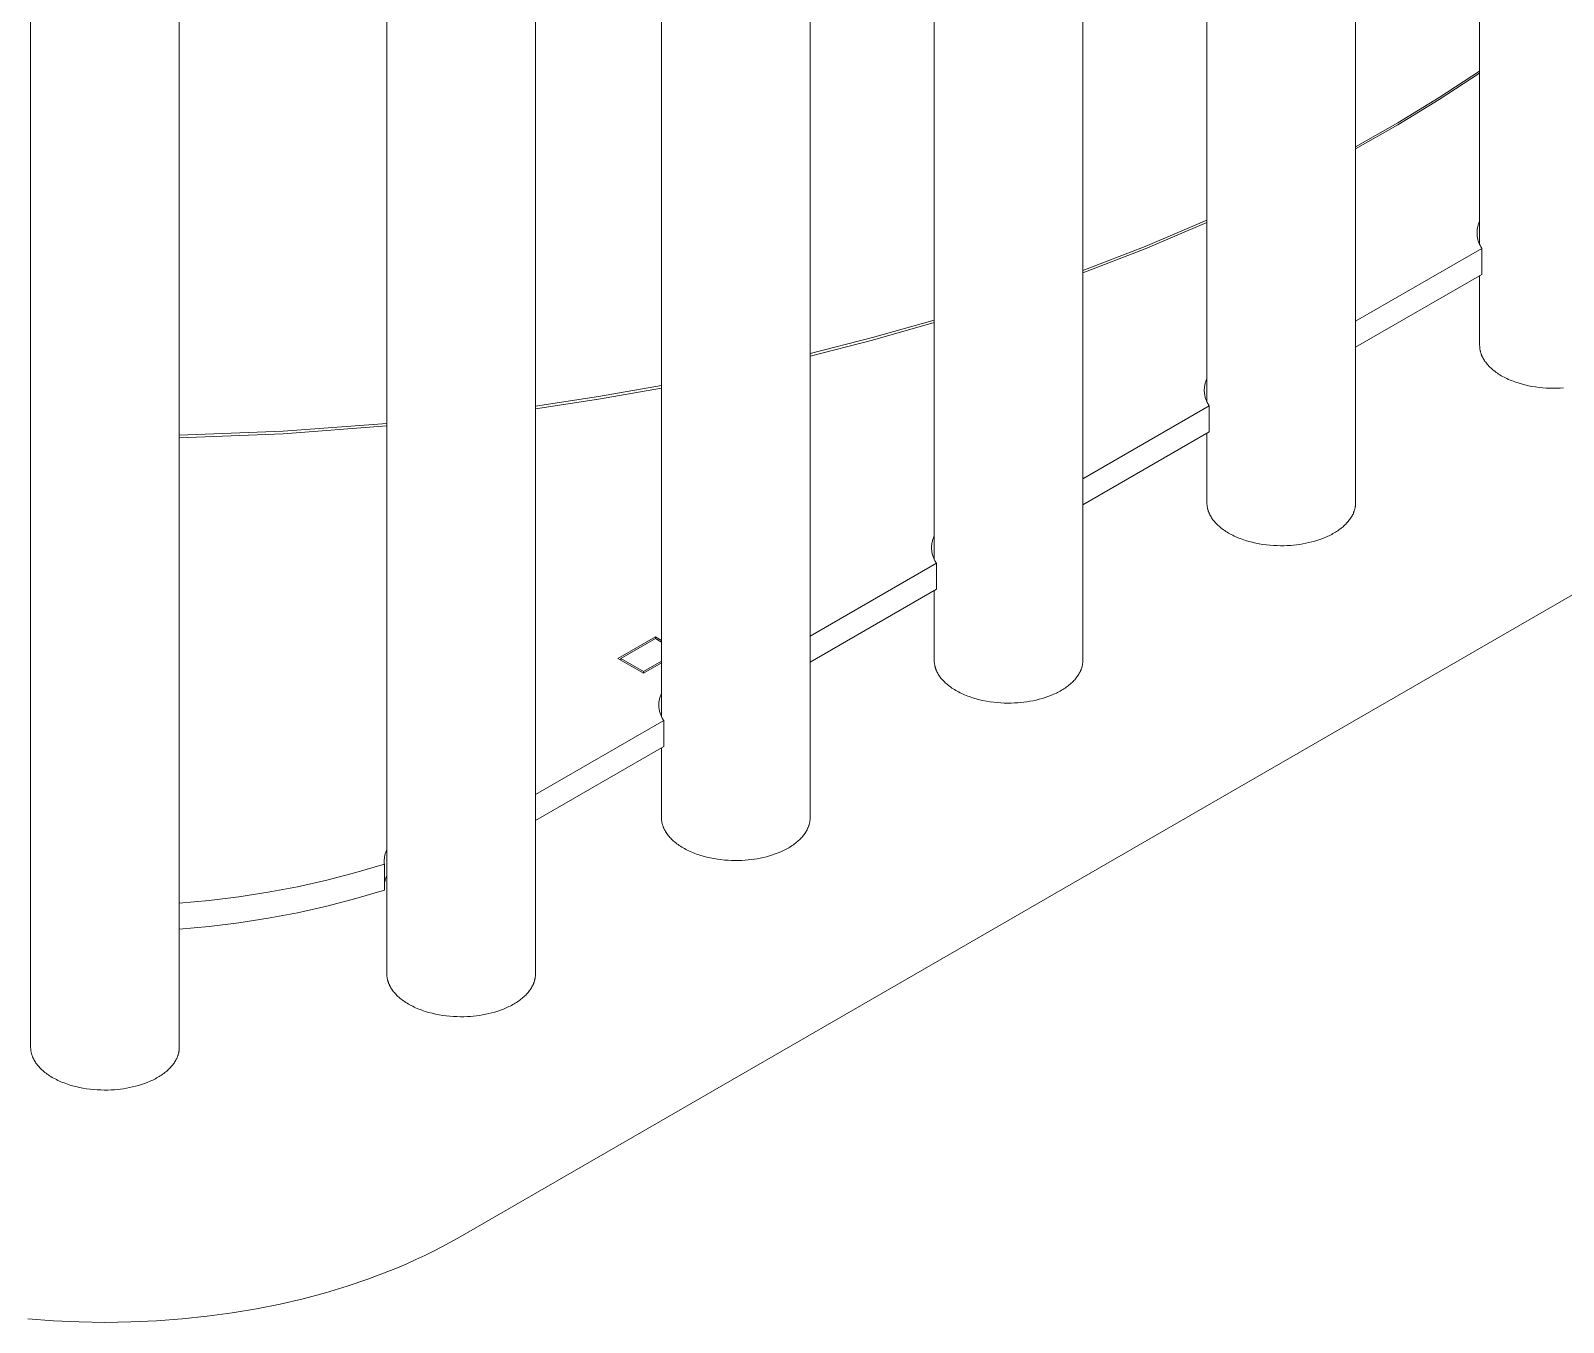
# Model space of a CAD drawing. Header units: inches. Extents: x -6.5 to 91.7, y -2.1 to 67.1.
# Drawn here: x 81.562 to 86.389, y 25.398 to 29.468 of the extents above; entities that cross this region are included whole.
import ezdxf

# ---------------------------------------------------------------- set-up
doc = ezdxf.new("R2010")
doc.units = ezdxf.units.IN
doc.layers.add('ZANO_R', color=7, linetype='Continuous', lineweight=0)

msp = doc.modelspace()

# ---------------------------------------------------------------- linework, layer by layer
at = {"layer": 'ZANO_R'}
for p, q in [((86.12588, 28.79456), (86.12588, 46.00633)), ((85.7351, 45.78072), (85.7351, 27.98015)), ((85.26695, 28.29866), (85.26695, 45.51043)), ((84.87617, 45.28482), (84.87617, 27.48425)), ((84.40801, 27.80276), (84.40801, 45.01452)), ((84.01724, 44.78891), (84.01724, 26.98834)), ((83.54908, 27.30685), (83.54908, 44.51862)), ((83.15226, 44.2959), (83.15226, 26.49618)), ((82.6841, 26.49618), (82.6841, 44.12376)), ((81.56228, 26.2651), (81.56228, 44.01803)), ((82.03044, 44.01803), (82.03044, 26.2651)), ((82.9077, 25.66379), (89.3393, 29.37708)), ((85.99799, 29.25711), (86.12588, 29.34034)), ((86.12588, 29.33403), (85.998, 29.25062)), ((85.86769, 29.17769), (85.99799, 29.25711)), ((85.998, 29.25062), (85.8677, 29.17103)), ((85.7351, 29.10217), (85.86769, 29.17769)), ((85.8677, 29.17103), (85.7351, 29.09535)), ((85.07279, 28.78823), (85.26695, 28.87053)), ((86.12588, 28.86744), (86.12467, 28.8648)), ((85.26695, 28.86326), (85.07279, 28.7808)), ((86.11762, 28.83385), (86.11756, 28.83094)), ((86.11756, 28.83094), (86.1176, 28.82804)), ((86.1176, 28.82804), (86.11774, 28.82514)), ((86.11777, 28.83675), (86.11762, 28.83385)), ((86.11774, 28.82514), (86.11798, 28.82225)), ((86.11803, 28.83964), (86.11777, 28.83675)), ((86.11798, 28.82225), (86.11832, 28.81936)), ((86.11838, 28.84252), (86.11803, 28.83964)), ((86.11832, 28.81936), (86.11876, 28.81649)), ((86.11883, 28.84539), (86.11838, 28.84252)), ((86.11938, 28.84824), (86.11883, 28.84539)), ((86.12003, 28.85107), (86.11938, 28.84824)), ((86.12077, 28.85388), (86.12003, 28.85107)), ((86.1216, 28.85666), (86.12077, 28.85388)), ((86.12253, 28.85941), (86.1216, 28.85666)), ((86.12356, 28.86212), (86.12253, 28.85941)), ((86.12467, 28.8648), (86.12356, 28.86212)), ((84.87617, 28.71199), (85.07279, 28.78823)), ((85.07279, 28.7808), (84.87617, 28.70442)), ((86.13295, 28.78186), (85.7351, 28.55216)), ((86.11876, 28.81649), (86.11929, 28.81364)), ((86.11929, 28.81364), (86.11992, 28.81081)), ((86.11992, 28.81081), (86.12064, 28.808)), ((86.12064, 28.808), (86.12147, 28.80521)), ((86.12147, 28.80521), (86.12238, 28.80246)), ((86.12238, 28.80246), (86.12339, 28.79973)), ((86.12339, 28.79973), (86.12449, 28.79705)), ((86.12449, 28.79705), (86.12568, 28.7944)), ((86.12568, 28.7944), (86.12697, 28.79179)), ((86.12697, 28.79179), (86.12834, 28.78923)), ((86.12834, 28.78923), (86.12979, 28.78672)), ((86.12979, 28.78672), (86.13133, 28.78426)), ((86.13133, 28.78426), (86.13295, 28.78186)), ((86.13295, 28.78186), (86.13295, 28.69994)), ((86.13295, 28.69994), (85.7351, 28.47025)), ((86.12588, 28.47606), (86.12588, 28.69586)), ((84.21328, 28.50082), (84.40801, 28.55607)), ((84.40801, 28.54823), (84.21329, 28.49288)), ((84.01724, 28.45041), (84.21328, 28.50082)), ((84.21329, 28.49288), (84.01724, 28.44239)), ((86.12588, 28.47606), (86.12591, 28.47392)), ((86.12591, 28.47392), (86.126, 28.47177)), ((86.126, 28.47177), (86.12614, 28.46963)), ((86.12614, 28.46963), (86.12635, 28.4675)), ((86.12635, 28.4675), (86.12661, 28.46536)), ((86.12661, 28.46536), (86.12693, 28.46324)), ((86.12693, 28.46324), (86.12731, 28.46113)), ((86.12731, 28.46113), (86.12774, 28.45903)), ((86.12774, 28.45903), (86.12808, 28.45755)), ((86.12808, 28.45755), (86.12845, 28.45606)), ((86.12845, 28.45606), (86.12885, 28.45457)), ((86.12885, 28.45457), (86.12929, 28.45307)), ((86.12929, 28.45307), (86.12975, 28.45157)), ((86.12975, 28.45157), (86.13025, 28.45007)), ((86.13025, 28.45007), (86.13077, 28.44857)), ((86.13077, 28.44857), (86.13133, 28.44706)), ((86.13133, 28.44706), (86.13192, 28.44555)), ((86.13192, 28.44555), (86.13254, 28.44403)), ((86.13254, 28.44403), (86.1332, 28.44252)), ((86.1332, 28.44252), (86.13389, 28.441)), ((86.13389, 28.441), (86.13461, 28.43948)), ((86.13461, 28.43948), (86.13537, 28.43796)), ((86.13537, 28.43796), (86.13698, 28.43492)), ((86.13698, 28.43492), (86.13873, 28.43188)), ((86.13873, 28.43188), (86.14062, 28.42885)), ((86.14062, 28.42885), (86.14265, 28.42582)), ((86.14265, 28.42582), (86.14482, 28.4228)), ((86.14482, 28.4228), (86.14713, 28.41979)), ((86.14713, 28.41979), (86.14958, 28.4168)), ((86.14958, 28.4168), (86.15217, 28.41383)), ((86.15217, 28.41383), (86.1549, 28.41088)), ((86.1549, 28.41088), (86.15777, 28.40795)), ((86.15777, 28.40795), (86.16078, 28.40506)), ((86.16078, 28.40506), (86.16394, 28.40219)), ((86.16394, 28.40219), (86.16723, 28.39936)), ((86.16723, 28.39936), (86.17065, 28.39657)), ((86.17065, 28.39657), (86.17421, 28.39381)), ((86.17421, 28.39381), (86.17791, 28.39111)), ((86.17791, 28.39111), (86.18173, 28.38845)), ((86.18173, 28.38845), (86.18568, 28.38584)), ((86.18568, 28.38584), (86.18975, 28.38328)), ((83.35103, 28.31515), (83.54908, 28.34982)), ((83.54908, 28.34164), (83.35103, 28.30692)), ((85.25869, 28.33794), (85.25863, 28.33504)), ((85.25884, 28.34084), (85.25869, 28.33794)), ((85.2591, 28.34373), (85.25884, 28.34084)), ((85.25945, 28.34661), (85.2591, 28.34373)), ((85.2599, 28.34948), (85.25945, 28.34661)), ((85.26045, 28.35233), (85.2599, 28.34948)), ((85.26109, 28.35516), (85.26045, 28.35233)), ((85.26183, 28.35797), (85.26109, 28.35516)), ((85.26267, 28.36075), (85.26183, 28.35797)), ((85.2636, 28.3635), (85.26267, 28.36075)), ((85.26462, 28.36622), (85.2636, 28.3635)), ((85.26574, 28.3689), (85.26462, 28.36622)), ((85.26695, 28.37154), (85.26574, 28.3689)), ((86.18975, 28.38328), (86.19395, 28.38078)), ((86.19395, 28.38078), (86.19826, 28.37834)), ((86.19826, 28.37834), (86.20269, 28.37596)), ((86.20269, 28.37596), (86.20722, 28.37364)), ((86.20722, 28.37364), (86.21186, 28.3714)), ((86.21186, 28.3714), (86.2166, 28.36922)), ((86.2166, 28.36922), (86.22144, 28.36711)), ((86.22144, 28.36711), (86.22637, 28.36508)), ((86.22637, 28.36508), (86.23139, 28.36312)), ((86.23139, 28.36312), (86.23648, 28.36124)), ((86.23648, 28.36124), (86.24165, 28.35944)), ((86.24165, 28.35944), (86.2469, 28.35772)), ((86.2469, 28.35772), (86.25757, 28.35453)), ((86.25757, 28.35453), (86.26845, 28.35167)), ((86.26845, 28.35167), (86.27949, 28.34915)), ((86.27949, 28.34915), (86.29066, 28.34697)), ((86.29066, 28.34697), (86.30189, 28.34514)), ((86.30189, 28.34514), (86.31316, 28.34364)), ((86.31316, 28.34364), (86.32441, 28.34248)), ((86.32441, 28.34248), (86.3356, 28.34165)), ((86.3356, 28.34165), (86.34669, 28.34113)), ((86.34669, 28.34113), (86.35766, 28.34092)), ((86.35766, 28.34092), (86.36846, 28.341)), ((86.36846, 28.341), (86.37906, 28.34136)), ((86.37906, 28.34136), (86.38944, 28.34199)), ((83.15226, 28.28485), (83.35103, 28.31515)), ((83.35103, 28.30692), (83.15226, 28.27657)), ((85.25863, 28.33504), (85.25867, 28.33214)), ((85.25867, 28.33214), (85.25881, 28.32924)), ((85.25881, 28.32924), (85.25905, 28.32634)), ((85.25905, 28.32634), (85.25939, 28.32346)), ((85.25939, 28.32346), (85.25982, 28.32059)), ((85.25982, 28.32059), (85.26036, 28.31774)), ((85.26036, 28.31774), (85.26099, 28.3149)), ((85.26099, 28.3149), (85.26171, 28.31209)), ((85.26171, 28.31209), (85.26253, 28.30931)), ((85.26253, 28.30931), (85.26345, 28.30655)), ((85.26345, 28.30655), (85.26446, 28.30383)), ((85.26446, 28.30383), (85.26556, 28.30114)), ((85.26556, 28.30114), (85.26675, 28.2985)), ((85.26675, 28.2985), (85.26803, 28.29589)), ((85.26803, 28.29589), (85.2694, 28.29333)), ((85.2694, 28.29333), (85.27086, 28.29082)), ((85.27086, 28.29082), (85.2724, 28.28836)), ((85.2724, 28.28836), (85.27402, 28.28595)), ((85.27402, 28.28595), (84.87617, 28.05625)), ((85.27402, 28.28595), (85.27402, 28.20404)), ((82.03044, 28.19319), (82.35758, 28.2064)), ((82.35758, 28.198), (82.03044, 28.18477)), ((82.35758, 28.2064), (82.6841, 28.23056)), ((82.6841, 28.2222), (82.35758, 28.198)), ((85.27402, 28.20404), (84.87617, 27.97434)), ((85.26695, 27.98015), (85.26695, 28.19995)), ((85.26695, 27.98015), (85.26698, 27.97801)), ((85.26698, 27.97801), (85.26706, 27.97587)), ((85.26706, 27.97587), (85.26721, 27.97373)), ((85.26721, 27.97373), (85.26742, 27.97159)), ((85.26742, 27.97159), (85.26768, 27.96946)), ((85.26768, 27.96946), (85.268, 27.96734)), ((85.268, 27.96734), (85.26838, 27.96523)), ((85.26838, 27.96523), (85.26881, 27.96313)), ((85.26881, 27.96313), (85.26915, 27.96165)), ((85.26915, 27.96165), (85.26952, 27.96016)), ((85.26952, 27.96016), (85.26992, 27.95867)), ((85.26992, 27.95867), (85.27036, 27.95717)), ((85.27036, 27.95717), (85.27082, 27.95567)), ((85.27082, 27.95567), (85.27131, 27.95417)), ((85.27131, 27.95417), (85.27184, 27.95266)), ((85.27184, 27.95266), (85.2724, 27.95115)), ((85.2724, 27.95115), (85.27299, 27.94964)), ((85.27299, 27.94964), (85.27361, 27.94813)), ((85.72833, 27.94787), (85.72895, 27.94936)), ((85.72895, 27.94936), (85.72953, 27.95084)), ((85.72953, 27.95084), (85.73009, 27.95232)), ((85.73009, 27.95232), (85.73061, 27.95381)), ((85.73061, 27.95381), (85.73111, 27.95529)), ((85.73111, 27.95529), (85.73158, 27.95677)), ((85.73158, 27.95677), (85.73201, 27.95826)), ((85.73201, 27.95826), (85.73242, 27.95974)), ((85.73242, 27.95974), (85.73279, 27.96121)), ((85.73279, 27.96121), (85.73314, 27.96269)), ((85.73314, 27.96269), (85.73346, 27.96416)), ((85.73346, 27.96416), (85.73375, 27.96564)), ((85.73375, 27.96564), (85.73401, 27.9671)), ((85.73401, 27.9671), (85.73424, 27.96857)), ((85.73424, 27.96857), (85.73445, 27.97003)), ((85.73445, 27.97003), (85.73462, 27.97149)), ((85.73462, 27.97149), (85.73477, 27.97294)), ((85.73477, 27.97294), (85.73489, 27.9744)), ((85.73489, 27.9744), (85.73499, 27.97584)), ((85.73499, 27.97584), (85.73505, 27.97728)), ((85.73505, 27.97728), (85.73509, 27.97872)), ((85.73509, 27.97872), (85.7351, 27.98015)), ((85.27361, 27.94813), (85.27427, 27.94661)), ((85.27427, 27.94661), (85.27496, 27.9451)), ((85.27496, 27.9451), (85.27568, 27.94358)), ((85.27568, 27.94358), (85.27644, 27.94206)), ((85.27644, 27.94206), (85.27805, 27.93902)), ((85.27805, 27.93902), (85.2798, 27.93598)), ((85.2798, 27.93598), (85.28169, 27.93294)), ((85.28169, 27.93294), (85.28372, 27.92992)), ((85.28372, 27.92992), (85.28589, 27.9269)), ((85.28589, 27.9269), (85.2882, 27.92389)), ((85.2882, 27.92389), (85.29064, 27.9209)), ((85.29064, 27.9209), (85.29324, 27.91793)), ((85.29324, 27.91793), (85.29597, 27.91498)), ((85.29597, 27.91498), (85.29884, 27.91205)), ((85.29884, 27.91205), (85.30185, 27.90915)), ((85.30185, 27.90915), (85.305, 27.90629)), ((85.305, 27.90629), (85.30829, 27.90345)), ((85.30829, 27.90345), (85.31172, 27.90066)), ((85.68923, 27.8998), (85.69247, 27.90239)), ((85.69247, 27.90239), (85.69559, 27.90502)), ((85.69559, 27.90502), (85.69861, 27.90769)), ((85.69861, 27.90769), (85.70151, 27.9104)), ((85.70151, 27.9104), (85.7043, 27.91314)), ((85.7043, 27.91314), (85.70697, 27.91591)), ((85.70697, 27.91591), (85.70952, 27.91872)), ((85.70952, 27.91872), (85.71196, 27.92155)), ((85.71196, 27.92155), (85.71427, 27.92441)), ((85.71427, 27.92441), (85.71646, 27.92729)), ((85.71646, 27.92729), (85.71852, 27.93019)), ((85.71852, 27.93019), (85.72047, 27.93311)), ((85.72047, 27.93311), (85.72229, 27.93604)), ((85.72229, 27.93604), (85.72398, 27.93899)), ((85.72398, 27.93899), (85.72555, 27.94194)), ((85.72555, 27.94194), (85.727, 27.9449)), ((85.727, 27.9449), (85.72833, 27.94787)), ((84.40097, 27.85358), (84.40052, 27.85071)), ((84.40152, 27.85643), (84.40097, 27.85358)), ((84.40216, 27.85926), (84.40152, 27.85643)), ((84.4029, 27.86207), (84.40216, 27.85926)), ((84.40374, 27.86485), (84.4029, 27.86207)), ((84.40467, 27.8676), (84.40374, 27.86485)), ((84.40569, 27.87031), (84.40467, 27.8676)), ((84.40681, 27.87299), (84.40569, 27.87031)), ((84.40801, 27.87564), (84.40681, 27.87299)), ((85.31172, 27.90066), (85.31528, 27.89791)), ((85.31528, 27.89791), (85.31897, 27.8952)), ((85.31897, 27.8952), (85.3228, 27.89254)), ((85.3228, 27.89254), (85.32675, 27.88993)), ((85.32675, 27.88993), (85.33082, 27.88737)), ((85.33082, 27.88737), (85.33502, 27.88487)), ((85.33502, 27.88487), (85.33933, 27.88243)), ((85.33933, 27.88243), (85.34375, 27.88005)), ((85.34375, 27.88005), (85.34829, 27.87774)), ((85.34829, 27.87774), (85.35293, 27.87549)), ((85.35293, 27.87549), (85.35767, 27.87331)), ((85.35767, 27.87331), (85.36251, 27.87121)), ((85.36251, 27.87121), (85.36744, 27.86918)), ((85.36744, 27.86918), (85.37246, 27.86722)), ((85.37246, 27.86722), (85.37755, 27.86534)), ((85.37755, 27.86534), (85.38272, 27.86354)), ((85.38272, 27.86354), (85.38796, 27.86182)), ((85.38796, 27.86182), (85.39863, 27.85862)), ((85.39863, 27.85862), (85.40951, 27.85576)), ((85.40951, 27.85576), (85.42056, 27.85324)), ((85.42056, 27.85324), (85.43173, 27.85107)), ((85.57821, 27.85257), (85.5878, 27.85464)), ((85.5878, 27.85464), (85.59733, 27.85698)), ((85.59733, 27.85698), (85.60678, 27.85959)), ((85.60678, 27.85959), (85.61611, 27.86247)), ((85.61611, 27.86247), (85.62529, 27.86562)), ((85.62529, 27.86562), (85.63427, 27.86904)), ((85.63427, 27.86904), (85.64304, 27.87272)), ((85.64304, 27.87272), (85.64733, 27.87466)), ((85.64733, 27.87466), (85.65156, 27.87666)), ((85.65156, 27.87666), (85.65571, 27.87872)), ((85.65571, 27.87872), (85.65979, 27.88084)), ((85.65979, 27.88084), (85.66378, 27.88302)), ((85.66378, 27.88302), (85.6677, 27.88526)), ((85.6677, 27.88526), (85.67152, 27.88755)), ((85.67152, 27.88755), (85.67526, 27.8899)), ((85.67526, 27.8899), (85.6789, 27.8923)), ((85.6789, 27.8923), (85.68244, 27.89475)), ((85.68244, 27.89475), (85.68589, 27.89725)), ((85.68589, 27.89725), (85.68923, 27.8998)), ((84.39975, 27.84204), (84.3997, 27.83914)), ((84.3997, 27.83914), (84.39974, 27.83623)), ((84.39974, 27.83623), (84.39988, 27.83333)), ((84.39991, 27.84494), (84.39975, 27.84204)), ((84.39988, 27.83333), (84.40012, 27.83044)), ((84.40017, 27.84783), (84.39991, 27.84494)), ((84.40012, 27.83044), (84.40046, 27.82756)), ((84.40052, 27.85071), (84.40017, 27.84783)), ((84.40046, 27.82756), (84.40089, 27.82469)), ((84.40089, 27.82469), (84.40143, 27.82183)), ((84.40143, 27.82183), (84.40206, 27.819)), ((84.40206, 27.819), (84.40278, 27.81619)), ((84.40278, 27.81619), (84.4036, 27.8134)), ((84.4036, 27.8134), (84.40452, 27.81065)), ((84.40452, 27.81065), (84.40553, 27.80792)), ((84.40553, 27.80792), (84.40663, 27.80524)), ((84.40663, 27.80524), (84.40782, 27.80259)), ((85.43173, 27.85107), (85.44296, 27.84923)), ((85.44296, 27.84923), (85.45423, 27.84774)), ((85.45423, 27.84774), (85.46548, 27.84657)), ((85.46548, 27.84657), (85.47667, 27.84574)), ((85.47667, 27.84574), (85.48776, 27.84522)), ((85.48776, 27.84522), (85.49873, 27.84501)), ((85.49873, 27.84501), (85.50953, 27.8451)), ((85.50953, 27.8451), (85.52013, 27.84546)), ((85.52013, 27.84546), (85.53051, 27.84608)), ((85.53051, 27.84608), (85.53993, 27.84689)), ((85.53993, 27.84689), (85.54943, 27.84793)), ((85.54943, 27.84793), (85.559, 27.84922)), ((85.559, 27.84922), (85.5686, 27.85076)), ((85.5686, 27.85076), (85.57821, 27.85257)), ((84.41509, 27.79005), (84.01724, 27.56035)), ((84.40782, 27.80259), (84.4091, 27.79999)), ((84.4091, 27.79999), (84.41047, 27.79743)), ((84.41047, 27.79743), (84.41193, 27.79491)), ((84.41193, 27.79491), (84.41347, 27.79245)), ((84.41347, 27.79245), (84.41509, 27.79005)), ((84.41509, 27.79005), (84.41509, 27.70814)), ((84.41509, 27.70814), (84.01724, 27.47844)), ((84.40801, 27.48425), (84.40801, 27.70405)), ((83.53015, 27.55762), (83.41193, 27.48937)), ((83.42138, 27.48937), (83.53015, 27.55216)), ((83.54908, 27.5467), (83.53015, 27.55762)), ((83.53015, 27.55762), (83.53015, 27.55216)), ((83.53015, 27.55216), (83.54908, 27.54124)), ((83.41193, 27.48937), (83.49232, 27.44295)), ((83.42138, 27.4839), (83.42138, 27.48937)), ((83.42138, 27.48937), (83.49232, 27.44841)), ((83.49232, 27.44841), (83.54908, 27.48118)), ((83.49232, 27.44295), (83.54908, 27.47572)), ((84.40801, 27.48425), (84.40804, 27.48211)), ((84.40804, 27.48211), (84.40813, 27.47996)), ((84.40813, 27.47996), (84.40828, 27.47782)), ((84.40828, 27.47782), (84.40848, 27.47569)), ((84.40848, 27.47569), (84.40875, 27.47356)), ((84.40875, 27.47356), (84.40907, 27.47143)), ((84.40907, 27.47143), (84.40944, 27.46932)), ((84.40944, 27.46932), (84.40988, 27.46723)), ((84.40988, 27.46723), (84.41022, 27.46574)), ((84.87386, 27.46531), (84.87421, 27.46679)), ((84.87421, 27.46679), (84.87453, 27.46826)), ((84.87453, 27.46826), (84.87482, 27.46973)), ((84.87482, 27.46973), (84.87508, 27.4712)), ((84.87508, 27.4712), (84.87531, 27.47266)), ((84.87531, 27.47266), (84.87552, 27.47413)), ((84.87552, 27.47413), (84.87569, 27.47559)), ((84.87569, 27.47559), (84.87584, 27.47704)), ((84.87584, 27.47704), (84.87596, 27.47849)), ((84.87596, 27.47849), (84.87605, 27.47994)), ((84.87605, 27.47994), (84.87612, 27.48138)), ((84.87612, 27.48138), (84.87616, 27.48282)), ((84.87616, 27.48282), (84.87617, 27.48425)), ((83.49232, 27.44295), (83.49232, 27.44841)), ((84.41022, 27.46574), (84.41059, 27.46425)), ((84.41059, 27.46425), (84.41099, 27.46276)), ((84.41099, 27.46276), (84.41142, 27.46127)), ((84.41142, 27.46127), (84.41189, 27.45977)), ((84.41189, 27.45977), (84.41238, 27.45826)), ((84.41238, 27.45826), (84.41291, 27.45676)), ((84.41291, 27.45676), (84.41347, 27.45525)), ((84.41347, 27.45525), (84.41406, 27.45374)), ((84.41406, 27.45374), (84.41468, 27.45222)), ((84.41468, 27.45222), (84.41534, 27.45071)), ((84.41534, 27.45071), (84.41603, 27.44919)), ((84.41603, 27.44919), (84.41675, 27.44767)), ((84.41675, 27.44767), (84.41751, 27.44615)), ((84.41751, 27.44615), (84.41912, 27.44311)), ((84.41912, 27.44311), (84.42087, 27.44008)), ((84.42087, 27.44008), (84.42276, 27.43704)), ((84.42276, 27.43704), (84.42479, 27.43401)), ((84.42479, 27.43401), (84.42696, 27.43099)), ((84.42696, 27.43099), (84.42926, 27.42799)), ((84.42926, 27.42799), (84.43171, 27.42499)), ((84.43171, 27.42499), (84.4343, 27.42202)), ((84.4343, 27.42202), (84.43704, 27.41907)), ((84.43704, 27.41907), (84.43991, 27.41614)), ((84.84537, 27.41723), (84.84804, 27.42001)), ((84.84804, 27.42001), (84.85059, 27.42282)), ((84.85059, 27.42282), (84.85302, 27.42565)), ((84.85302, 27.42565), (84.85534, 27.42851)), ((84.85534, 27.42851), (84.85752, 27.43139)), ((84.85752, 27.43139), (84.85959, 27.43429)), ((84.85959, 27.43429), (84.86153, 27.43721)), ((84.86153, 27.43721), (84.86335, 27.44014)), ((84.86335, 27.44014), (84.86505, 27.44308)), ((84.86505, 27.44308), (84.86662, 27.44604)), ((84.86662, 27.44604), (84.86807, 27.449)), ((84.86807, 27.449), (84.8694, 27.45197)), ((84.8694, 27.45197), (84.87001, 27.45345)), ((84.87001, 27.45345), (84.8706, 27.45494)), ((84.8706, 27.45494), (84.87116, 27.45642)), ((84.87116, 27.45642), (84.87168, 27.4579)), ((84.87168, 27.4579), (84.87218, 27.45939)), ((84.87218, 27.45939), (84.87264, 27.46087)), ((84.87264, 27.46087), (84.87308, 27.46235)), ((84.87308, 27.46235), (84.87349, 27.46383)), ((84.87349, 27.46383), (84.87386, 27.46531)), ((83.54574, 27.37169), (83.54481, 27.36894)), ((83.54676, 27.37441), (83.54574, 27.37169)), ((83.54788, 27.37709), (83.54676, 27.37441)), ((83.54908, 27.37973), (83.54788, 27.37709)), ((84.43991, 27.41614), (84.44292, 27.41325)), ((84.44292, 27.41325), (84.44607, 27.41038)), ((84.44607, 27.41038), (84.44936, 27.40755)), ((84.44936, 27.40755), (84.45279, 27.40476)), ((84.45279, 27.40476), (84.45635, 27.402)), ((84.45635, 27.402), (84.46004, 27.3993)), ((84.46004, 27.3993), (84.46386, 27.39664)), ((84.46386, 27.39664), (84.46781, 27.39403)), ((84.46781, 27.39403), (84.47189, 27.39147)), ((84.47189, 27.39147), (84.47608, 27.38897)), ((84.47608, 27.38897), (84.4804, 27.38653)), ((84.4804, 27.38653), (84.48482, 27.38415)), ((84.48482, 27.38415), (84.48936, 27.38184)), ((84.48936, 27.38184), (84.494, 27.37959)), ((84.494, 27.37959), (84.49874, 27.37741)), ((84.49874, 27.37741), (84.50358, 27.3753)), ((84.50358, 27.3753), (84.50851, 27.37327)), ((84.50851, 27.37327), (84.51352, 27.37131)), ((84.51352, 27.37131), (84.51862, 27.36943)), ((84.76635, 27.36972), (84.77534, 27.37314)), ((84.77534, 27.37314), (84.78411, 27.37682)), ((84.78411, 27.37682), (84.7884, 27.37876)), ((84.7884, 27.37876), (84.79263, 27.38075)), ((84.79263, 27.38075), (84.79678, 27.38282)), ((84.79678, 27.38282), (84.80085, 27.38494)), ((84.80085, 27.38494), (84.80485, 27.38712)), ((84.80485, 27.38712), (84.80876, 27.38936)), ((84.80876, 27.38936), (84.81259, 27.39165)), ((84.81259, 27.39165), (84.81633, 27.394)), ((84.81633, 27.394), (84.81997, 27.3964)), ((84.81997, 27.3964), (84.82351, 27.39885)), ((84.82351, 27.39885), (84.82696, 27.40135)), ((84.82696, 27.40135), (84.8303, 27.40389)), ((84.8303, 27.40389), (84.83353, 27.40648)), ((84.83353, 27.40648), (84.83666, 27.40911)), ((84.83666, 27.40911), (84.83968, 27.41178)), ((84.83968, 27.41178), (84.84258, 27.41449)), ((84.84258, 27.41449), (84.84537, 27.41723)), ((83.54082, 27.34613), (83.54077, 27.34323)), ((83.54077, 27.34323), (83.54081, 27.34033)), ((83.54081, 27.34033), (83.54095, 27.33743)), ((83.54098, 27.34903), (83.54082, 27.34613)), ((83.54095, 27.33743), (83.54119, 27.33453)), ((83.54123, 27.35192), (83.54098, 27.34903)), ((83.54119, 27.33453), (83.54152, 27.33165)), ((83.54159, 27.35481), (83.54123, 27.35192)), ((83.54152, 27.33165), (83.54196, 27.32878)), ((83.54204, 27.35767), (83.54159, 27.35481)), ((83.54196, 27.32878), (83.54249, 27.32593)), ((83.54259, 27.36053), (83.54204, 27.35767)), ((83.54249, 27.32593), (83.54312, 27.32309)), ((83.54323, 27.36336), (83.54259, 27.36053)), ((83.54312, 27.32309), (83.54385, 27.32028)), ((83.54397, 27.36616), (83.54323, 27.36336)), ((83.54481, 27.36894), (83.54397, 27.36616)), ((84.51862, 27.36943), (84.52379, 27.36763)), ((84.52379, 27.36763), (84.52903, 27.36591)), ((84.52903, 27.36591), (84.5397, 27.36272)), ((84.5397, 27.36272), (84.55058, 27.35986)), ((84.55058, 27.35986), (84.56163, 27.35734)), ((84.56163, 27.35734), (84.57279, 27.35516)), ((84.57279, 27.35516), (84.58403, 27.35333)), ((84.58403, 27.35333), (84.5953, 27.35183)), ((84.5953, 27.35183), (84.60654, 27.35067)), ((84.60654, 27.35067), (84.61774, 27.34984)), ((84.61774, 27.34984), (84.62883, 27.34932)), ((84.62883, 27.34932), (84.63979, 27.34911)), ((84.63979, 27.34911), (84.65059, 27.34919)), ((84.65059, 27.34919), (84.6612, 27.34955)), ((84.6612, 27.34955), (84.67158, 27.35018)), ((84.67158, 27.35018), (84.681, 27.35098)), ((84.681, 27.35098), (84.6905, 27.35202)), ((84.6905, 27.35202), (84.70007, 27.35331)), ((84.70007, 27.35331), (84.70967, 27.35486)), ((84.70967, 27.35486), (84.71928, 27.35666)), ((84.71928, 27.35666), (84.72887, 27.35873)), ((84.72887, 27.35873), (84.7384, 27.36107)), ((84.7384, 27.36107), (84.74785, 27.36368)), ((84.74785, 27.36368), (84.75718, 27.36656)), ((84.75718, 27.36656), (84.76635, 27.36972)), ((83.55616, 27.29414), (83.15226, 27.06095)), ((83.54385, 27.32028), (83.54467, 27.3175)), ((83.54467, 27.3175), (83.54559, 27.31474)), ((83.54559, 27.31474), (83.5466, 27.31202)), ((83.5466, 27.31202), (83.5477, 27.30933)), ((83.5477, 27.30933), (83.54889, 27.30669)), ((83.54889, 27.30669), (83.55017, 27.30408)), ((83.55017, 27.30408), (83.55154, 27.30152)), ((83.55154, 27.30152), (83.553, 27.29901)), ((83.553, 27.29901), (83.55454, 27.29655)), ((83.55454, 27.29655), (83.55616, 27.29414)), ((83.55616, 27.29414), (83.55616, 27.21223)), ((83.55616, 27.21223), (83.15226, 26.97904)), ((83.54908, 26.98834), (83.54908, 27.20815)), ((83.54908, 26.98834), (83.54911, 26.9862)), ((83.54911, 26.9862), (83.5492, 26.98406)), ((83.5492, 26.98406), (83.54935, 26.98192)), ((84.01703, 26.98259), (84.01712, 26.98403)), ((84.01712, 26.98403), (84.01719, 26.98547)), ((84.01719, 26.98547), (84.01723, 26.98691)), ((84.01723, 26.98691), (84.01724, 26.98834)), ((83.54935, 26.98192), (83.54955, 26.97978)), ((83.54955, 26.97978), (83.54982, 26.97765)), ((83.54982, 26.97765), (83.55014, 26.97553)), ((83.55014, 26.97553), (83.55051, 26.97342)), ((83.55051, 26.97342), (83.55095, 26.97132)), ((83.55095, 26.97132), (83.55129, 26.96984)), ((83.55129, 26.96984), (83.55166, 26.96835)), ((83.55166, 26.96835), (83.55206, 26.96686)), ((83.55206, 26.96686), (83.55249, 26.96536)), ((83.55249, 26.96536), (83.55296, 26.96386)), ((83.55296, 26.96386), (83.55345, 26.96236)), ((83.55345, 26.96236), (83.55398, 26.96085)), ((83.55398, 26.96085), (83.55454, 26.95934)), ((83.55454, 26.95934), (83.55513, 26.95783)), ((83.55513, 26.95783), (83.55575, 26.95632)), ((83.55575, 26.95632), (83.55641, 26.9548)), ((83.55641, 26.9548), (83.5571, 26.95329)), ((83.5571, 26.95329), (83.55782, 26.95177)), ((83.55782, 26.95177), (83.55857, 26.95025)), ((83.55857, 26.95025), (83.56019, 26.94721)), ((83.56019, 26.94721), (83.56194, 26.94417)), ((83.56194, 26.94417), (83.56383, 26.94114)), ((83.56383, 26.94114), (83.56586, 26.93811)), ((83.56586, 26.93811), (83.56802, 26.93509)), ((83.99859, 26.93548), (84.00066, 26.93838)), ((84.00066, 26.93838), (84.0026, 26.9413)), ((84.0026, 26.9413), (84.00442, 26.94423)), ((84.00442, 26.94423), (84.00612, 26.94718)), ((84.00612, 26.94718), (84.00769, 26.95013)), ((84.00769, 26.95013), (84.00914, 26.9531)), ((84.00914, 26.9531), (84.01047, 26.95606)), ((84.01047, 26.95606), (84.01108, 26.95755)), ((84.01108, 26.95755), (84.01167, 26.95903)), ((84.01167, 26.95903), (84.01222, 26.96052)), ((84.01222, 26.96052), (84.01275, 26.962)), ((84.01275, 26.962), (84.01325, 26.96348)), ((84.01325, 26.96348), (84.01371, 26.96497)), ((84.01371, 26.96497), (84.01415, 26.96645)), ((84.01415, 26.96645), (84.01455, 26.96793)), ((84.01455, 26.96793), (84.01493, 26.9694)), ((84.01493, 26.9694), (84.01528, 26.97088)), ((84.01528, 26.97088), (84.0156, 26.97235)), ((84.0156, 26.97235), (84.01589, 26.97383)), ((84.01589, 26.97383), (84.01615, 26.97529)), ((84.01615, 26.97529), (84.01638, 26.97676)), ((84.01638, 26.97676), (84.01658, 26.97822)), ((84.01658, 26.97822), (84.01676, 26.97968)), ((84.01676, 26.97968), (84.01691, 26.98114)), ((84.01691, 26.98114), (84.01703, 26.98259)), ((82.6841, 26.88756), (82.68288, 26.88491)), ((83.56802, 26.93509), (83.57033, 26.93208)), ((83.57033, 26.93208), (83.57278, 26.92909)), ((83.57278, 26.92909), (83.57537, 26.92612)), ((83.57537, 26.92612), (83.5781, 26.92317)), ((83.5781, 26.92317), (83.58098, 26.92024)), ((83.58098, 26.92024), (83.58399, 26.91734)), ((83.58399, 26.91734), (83.58714, 26.91448)), ((83.58714, 26.91448), (83.59043, 26.91165)), ((83.59043, 26.91165), (83.59386, 26.90885)), ((83.59386, 26.90885), (83.59742, 26.9061)), ((83.59742, 26.9061), (83.60111, 26.90339)), ((83.60111, 26.90339), (83.60493, 26.90073)), ((83.60493, 26.90073), (83.60888, 26.89812)), ((83.60888, 26.89812), (83.61296, 26.89557)), ((83.61296, 26.89557), (83.61715, 26.89307)), ((83.61715, 26.89307), (83.62147, 26.89062)), ((83.62147, 26.89062), (83.62589, 26.88825)), ((83.62589, 26.88825), (83.63043, 26.88593)), ((83.93785, 26.88691), (83.94192, 26.88903)), ((83.94192, 26.88903), (83.94592, 26.89121)), ((83.94592, 26.89121), (83.94983, 26.89345)), ((83.94983, 26.89345), (83.95366, 26.89574)), ((83.95366, 26.89574), (83.95739, 26.89809)), ((83.95739, 26.89809), (83.96104, 26.90049)), ((83.96104, 26.90049), (83.96458, 26.90294)), ((83.96458, 26.90294), (83.96803, 26.90544)), ((83.96803, 26.90544), (83.97137, 26.90799)), ((83.97137, 26.90799), (83.9746, 26.91058)), ((83.9746, 26.91058), (83.97773, 26.91321)), ((83.97773, 26.91321), (83.98075, 26.91588)), ((83.98075, 26.91588), (83.98365, 26.91859)), ((83.98365, 26.91859), (83.98644, 26.92133)), ((83.98644, 26.92133), (83.98911, 26.92411)), ((83.98911, 26.92411), (83.99166, 26.92691)), ((83.99166, 26.92691), (83.99409, 26.92974)), ((83.99409, 26.92974), (83.9964, 26.9326)), ((83.9964, 26.9326), (83.99859, 26.93548)), ((82.67624, 26.8421), (82.58602, 26.81524)), ((82.67581, 26.85377), (82.67576, 26.85085)), ((82.67576, 26.85085), (82.67582, 26.84792)), ((82.67595, 26.85668), (82.67581, 26.85377)), ((82.67582, 26.84792), (82.67598, 26.84501)), ((82.6762, 26.85959), (82.67595, 26.85668)), ((82.67598, 26.84501), (82.67624, 26.8421)), ((82.67655, 26.86249), (82.6762, 26.85959)), ((82.67624, 26.76019), (82.67624, 26.8421)), ((82.67699, 26.86538), (82.67655, 26.86249)), ((82.67754, 26.86825), (82.67699, 26.86538)), ((82.67819, 26.8711), (82.67754, 26.86825)), ((82.67893, 26.87392), (82.67819, 26.8711)), ((82.67977, 26.87672), (82.67893, 26.87392)), ((82.68071, 26.87948), (82.67977, 26.87672)), ((82.68175, 26.88222), (82.68071, 26.87948)), ((82.68288, 26.88491), (82.68175, 26.88222)), ((83.63043, 26.88593), (83.63507, 26.88368)), ((83.63507, 26.88368), (83.63981, 26.88151)), ((83.63981, 26.88151), (83.64465, 26.8794)), ((83.64465, 26.8794), (83.64958, 26.87737)), ((83.64958, 26.87737), (83.65459, 26.87541)), ((83.65459, 26.87541), (83.65969, 26.87353)), ((83.65969, 26.87353), (83.66486, 26.87173)), ((83.66486, 26.87173), (83.6701, 26.87001)), ((83.6701, 26.87001), (83.68077, 26.86681)), ((83.68077, 26.86681), (83.69165, 26.86395)), ((83.69165, 26.86395), (83.7027, 26.86143)), ((83.7027, 26.86143), (83.71386, 26.85926)), ((83.71386, 26.85926), (83.7251, 26.85742)), ((83.7251, 26.85742), (83.73636, 26.85593)), ((83.73636, 26.85593), (83.74761, 26.85477)), ((83.74761, 26.85477), (83.7588, 26.85393)), ((83.7588, 26.85393), (83.7699, 26.85342)), ((83.7699, 26.85342), (83.78086, 26.8532)), ((83.78086, 26.8532), (83.79166, 26.85329)), ((83.79166, 26.85329), (83.80227, 26.85365)), ((83.80227, 26.85365), (83.81265, 26.85427)), ((83.81265, 26.85427), (83.82207, 26.85508)), ((83.82207, 26.85508), (83.83157, 26.85612)), ((83.83157, 26.85612), (83.84114, 26.85741)), ((83.84114, 26.85741), (83.85074, 26.85895)), ((83.85074, 26.85895), (83.86035, 26.86076)), ((83.86035, 26.86076), (83.86994, 26.86283)), ((83.86994, 26.86283), (83.87947, 26.86517)), ((83.87947, 26.86517), (83.88892, 26.86778)), ((83.88892, 26.86778), (83.89825, 26.87066)), ((83.89825, 26.87066), (83.90742, 26.87381)), ((83.90742, 26.87381), (83.91641, 26.87723)), ((83.91641, 26.87723), (83.92518, 26.88091)), ((83.92518, 26.88091), (83.92947, 26.88285)), ((83.92947, 26.88285), (83.93369, 26.88485)), ((83.93369, 26.88485), (83.93785, 26.88691)), ((82.49494, 26.79142), (82.40312, 26.77067)), ((82.58602, 26.81524), (82.49494, 26.79142)), ((82.67905, 26.79227), (82.6783, 26.7895)), ((82.67988, 26.79501), (82.67905, 26.79227)), ((82.6808, 26.79772), (82.67988, 26.79501)), ((82.68181, 26.8004), (82.6808, 26.79772)), ((82.68291, 26.80304), (82.68181, 26.8004)), ((82.6841, 26.80565), (82.68291, 26.80304)), ((82.31065, 26.75301), (82.21765, 26.73846)), ((82.40312, 26.77067), (82.31065, 26.75301)), ((82.67624, 26.76019), (82.58602, 26.73333)), ((82.67662, 26.78108), (82.67624, 26.77824)), ((82.67709, 26.7839), (82.67662, 26.78108)), ((82.67765, 26.78671), (82.67709, 26.7839)), ((82.6783, 26.7895), (82.67765, 26.78671)), ((82.12421, 26.72704), (82.03044, 26.71876)), ((82.21765, 26.73846), (82.12421, 26.72704)), ((82.49494, 26.70951), (82.40312, 26.68876)), ((82.58602, 26.73333), (82.49494, 26.70951)), ((82.21765, 26.65655), (82.12421, 26.64513)), ((82.31065, 26.6711), (82.21765, 26.65655)), ((82.40312, 26.68876), (82.31065, 26.6711)), ((82.12421, 26.64513), (82.03044, 26.63684)), ((82.6841, 26.49618), (82.68413, 26.49403)), ((82.68413, 26.49403), (82.68422, 26.49189)), ((82.68422, 26.49189), (82.68436, 26.48975)), ((82.68436, 26.48975), (82.68457, 26.48761)), ((82.68457, 26.48761), (82.68483, 26.48548)), ((82.68483, 26.48548), (82.68515, 26.48336)), ((82.68515, 26.48336), (82.68553, 26.48125)), ((82.68553, 26.48125), (82.68596, 26.47915)), ((82.68596, 26.47915), (82.6863, 26.47767)), ((82.6863, 26.47767), (82.68667, 26.47618)), ((82.68667, 26.47618), (82.68707, 26.47469)), ((82.68707, 26.47469), (82.68751, 26.47319)), ((82.68751, 26.47319), (82.68797, 26.47169)), ((82.68797, 26.47169), (82.68846, 26.47019)), ((82.68846, 26.47019), (82.68899, 26.46868)), ((82.68899, 26.46868), (82.68955, 26.46718)), ((82.68955, 26.46718), (82.69014, 26.46566)), ((82.69014, 26.46566), (82.69076, 26.46415)), ((82.69076, 26.46415), (82.69142, 26.46264)), ((82.69142, 26.46264), (82.69211, 26.46112)), ((82.69211, 26.46112), (82.69283, 26.4596)), ((82.69283, 26.4596), (82.69359, 26.45808)), ((82.69359, 26.45808), (82.6952, 26.45504)), ((82.6952, 26.45504), (82.69695, 26.452)), ((83.13944, 26.45207), (83.14113, 26.45501)), ((83.14113, 26.45501), (83.1427, 26.45797)), ((83.1427, 26.45797), (83.14415, 26.46093)), ((83.14415, 26.46093), (83.14548, 26.46389)), ((83.14548, 26.46389), (83.1461, 26.46538)), ((83.1461, 26.46538), (83.14668, 26.46686)), ((83.14668, 26.46686), (83.14724, 26.46835)), ((83.14724, 26.46835), (83.14776, 26.46983)), ((83.14776, 26.46983), (83.14826, 26.47131)), ((83.14826, 26.47131), (83.14873, 26.4728)), ((83.14873, 26.4728), (83.14916, 26.47428)), ((83.14916, 26.47428), (83.14957, 26.47576)), ((83.14957, 26.47576), (83.14995, 26.47724)), ((83.14995, 26.47724), (83.15029, 26.47871)), ((83.15029, 26.47871), (83.15061, 26.48019)), ((83.15061, 26.48019), (83.1509, 26.48166)), ((83.1509, 26.48166), (83.15116, 26.48313)), ((83.15116, 26.48313), (83.15139, 26.48459)), ((83.15139, 26.48459), (83.1516, 26.48605)), ((83.1516, 26.48605), (83.15177, 26.48751)), ((83.15177, 26.48751), (83.15192, 26.48897)), ((83.15192, 26.48897), (83.15204, 26.49042)), ((83.15204, 26.49042), (83.15214, 26.49187)), ((83.15214, 26.49187), (83.1522, 26.49331)), ((83.1522, 26.49331), (83.15224, 26.49474)), ((83.15224, 26.49474), (83.15226, 26.49618)), ((82.69695, 26.452), (82.69884, 26.44897)), ((82.69884, 26.44897), (82.70087, 26.44594)), ((82.70087, 26.44594), (82.70304, 26.44292)), ((82.70304, 26.44292), (82.70535, 26.43991)), ((82.70535, 26.43991), (82.7078, 26.43692)), ((82.7078, 26.43692), (82.71039, 26.43395)), ((82.71039, 26.43395), (82.71312, 26.431)), ((82.71312, 26.431), (82.71599, 26.42807)), ((82.71599, 26.42807), (82.719, 26.42517)), ((82.719, 26.42517), (82.72216, 26.42231)), ((82.72216, 26.42231), (82.72545, 26.41948)), ((82.72545, 26.41948), (82.72887, 26.41668)), ((82.72887, 26.41668), (82.73243, 26.41393)), ((82.73243, 26.41393), (82.73612, 26.41122)), ((82.73612, 26.41122), (82.73995, 26.40856)), ((82.73995, 26.40856), (82.7439, 26.40595)), ((82.7439, 26.40595), (82.74797, 26.4034)), ((83.08867, 26.40358), (83.09241, 26.40592)), ((83.09241, 26.40592), (83.09605, 26.40832)), ((83.09605, 26.40832), (83.0996, 26.41078)), ((83.0996, 26.41078), (83.10304, 26.41327)), ((83.10304, 26.41327), (83.10638, 26.41582)), ((83.10638, 26.41582), (83.10962, 26.41841)), ((83.10962, 26.41841), (83.11274, 26.42104)), ((83.11274, 26.42104), (83.11576, 26.42371)), ((83.11576, 26.42371), (83.11866, 26.42642)), ((83.11866, 26.42642), (83.12145, 26.42916)), ((83.12145, 26.42916), (83.12412, 26.43194)), ((83.12412, 26.43194), (83.12667, 26.43474)), ((83.12667, 26.43474), (83.12911, 26.43758)), ((83.12911, 26.43758), (83.13142, 26.44044)), ((83.13142, 26.44044), (83.13361, 26.44332)), ((83.13361, 26.44332), (83.13567, 26.44622)), ((83.13567, 26.44622), (83.13762, 26.44913)), ((83.13762, 26.44913), (83.13944, 26.45207)), ((82.74797, 26.4034), (82.75217, 26.4009)), ((82.75217, 26.4009), (82.75648, 26.39846)), ((82.75648, 26.39846), (82.76091, 26.39608)), ((82.76091, 26.39608), (82.76544, 26.39376)), ((82.76544, 26.39376), (82.77008, 26.39152)), ((82.77008, 26.39152), (82.77482, 26.38934)), ((82.77482, 26.38934), (82.77966, 26.38723)), ((82.77966, 26.38723), (82.78459, 26.3852)), ((82.78459, 26.3852), (82.78961, 26.38324)), ((82.78961, 26.38324), (82.7947, 26.38136)), ((82.7947, 26.38136), (82.79987, 26.37956)), ((82.79987, 26.37956), (82.80511, 26.37784)), ((82.80511, 26.37784), (82.81578, 26.37465)), ((82.81578, 26.37465), (82.82667, 26.37179)), ((82.82667, 26.37179), (82.83771, 26.36927)), ((82.83771, 26.36927), (82.84888, 26.36709)), ((82.84888, 26.36709), (82.86011, 26.36525)), ((82.86011, 26.36525), (82.87138, 26.36376)), ((82.87138, 26.36376), (82.88263, 26.3626)), ((82.88263, 26.3626), (82.89382, 26.36176)), ((82.89382, 26.36176), (82.90491, 26.36125)), ((82.90491, 26.36125), (82.91588, 26.36104)), ((82.91588, 26.36104), (82.92668, 26.36112)), ((82.92668, 26.36112), (82.93728, 26.36148)), ((82.93728, 26.36148), (82.94766, 26.36211)), ((82.94766, 26.36211), (82.95708, 26.36291)), ((82.95708, 26.36291), (82.96658, 26.36395)), ((82.96658, 26.36395), (82.97615, 26.36524)), ((82.97615, 26.36524), (82.98575, 26.36678)), ((82.98575, 26.36678), (82.99536, 26.36859)), ((82.99536, 26.36859), (83.00495, 26.37066)), ((83.00495, 26.37066), (83.01448, 26.373)), ((83.01448, 26.373), (83.02393, 26.37561)), ((83.02393, 26.37561), (83.03326, 26.37849)), ((83.03326, 26.37849), (83.04244, 26.38164)), ((83.04244, 26.38164), (83.05143, 26.38506)), ((83.05143, 26.38506), (83.06019, 26.38875)), ((83.06019, 26.38875), (83.06449, 26.39068)), ((83.06449, 26.39068), (83.06871, 26.39268)), ((83.06871, 26.39268), (83.07286, 26.39474)), ((83.07286, 26.39474), (83.07694, 26.39687)), ((83.07694, 26.39687), (83.08093, 26.39905)), ((83.08093, 26.39905), (83.08485, 26.40128)), ((83.08485, 26.40128), (83.08867, 26.40358)), ((81.56228, 26.2651), (81.56231, 26.26296)), ((81.56231, 26.26296), (81.5624, 26.26082)), ((81.5624, 26.26082), (81.56254, 26.25868)), ((82.03022, 26.25935), (82.03032, 26.26079)), ((82.03032, 26.26079), (82.03038, 26.26223)), ((82.03038, 26.26223), (82.03042, 26.26367)), ((82.03042, 26.26367), (82.03044, 26.2651)), ((81.56254, 26.25868), (81.56275, 26.25654)), ((81.56275, 26.25654), (81.56301, 26.25441)), ((81.56301, 26.25441), (81.56333, 26.25229)), ((81.56333, 26.25229), (81.56371, 26.25018)), ((81.56371, 26.25018), (81.56414, 26.24808)), ((81.56414, 26.24808), (81.56448, 26.2466)), ((81.56448, 26.2466), (81.56485, 26.24511)), ((81.56485, 26.24511), (81.56525, 26.24362)), ((81.56525, 26.24362), (81.56569, 26.24212)), ((81.56569, 26.24212), (81.56615, 26.24062)), ((81.56615, 26.24062), (81.56664, 26.23912)), ((81.56664, 26.23912), (81.56717, 26.23761)), ((81.56717, 26.23761), (81.56773, 26.2361)), ((81.56773, 26.2361), (81.56832, 26.23459)), ((81.56832, 26.23459), (81.56894, 26.23308)), ((81.56894, 26.23308), (81.5696, 26.23156)), ((81.5696, 26.23156), (81.57029, 26.23005)), ((81.57029, 26.23005), (81.57101, 26.22853)), ((81.57101, 26.22853), (81.57177, 26.22701)), ((81.57177, 26.22701), (81.57338, 26.22397)), ((81.57338, 26.22397), (81.57513, 26.22093)), ((81.57513, 26.22093), (81.57702, 26.2179)), ((81.57702, 26.2179), (81.57905, 26.21487)), ((81.57905, 26.21487), (81.58122, 26.21185)), ((81.58122, 26.21185), (81.58353, 26.20884)), ((82.0096, 26.20936), (82.01179, 26.21224)), ((82.01179, 26.21224), (82.01385, 26.21514)), ((82.01385, 26.21514), (82.0158, 26.21806)), ((82.0158, 26.21806), (82.01762, 26.22099)), ((82.01762, 26.22099), (82.01931, 26.22394)), ((82.01931, 26.22394), (82.02088, 26.22689)), ((82.02088, 26.22689), (82.02233, 26.22986)), ((82.02233, 26.22986), (82.02366, 26.23282)), ((82.02366, 26.23282), (82.02428, 26.23431)), ((82.02428, 26.23431), (82.02486, 26.23579)), ((82.02486, 26.23579), (82.02542, 26.23727)), ((82.02542, 26.23727), (82.02594, 26.23876)), ((82.02594, 26.23876), (82.02644, 26.24024)), ((82.02644, 26.24024), (82.02691, 26.24173)), ((82.02691, 26.24173), (82.02734, 26.24321)), ((82.02734, 26.24321), (82.02775, 26.24469)), ((82.02775, 26.24469), (82.02813, 26.24616)), ((82.02813, 26.24616), (82.02847, 26.24764)), ((82.02847, 26.24764), (82.02879, 26.24911)), ((82.02879, 26.24911), (82.02908, 26.25059)), ((82.02908, 26.25059), (82.02934, 26.25205)), ((82.02934, 26.25205), (82.02957, 26.25352)), ((82.02957, 26.25352), (82.02978, 26.25498)), ((82.02978, 26.25498), (82.02995, 26.25644)), ((82.02995, 26.25644), (82.0301, 26.2579)), ((82.0301, 26.2579), (82.03022, 26.25935)), ((81.58353, 26.20884), (81.58598, 26.20585)), ((81.58598, 26.20585), (81.58857, 26.20288)), ((81.58857, 26.20288), (81.5913, 26.19993)), ((81.5913, 26.19993), (81.59417, 26.197)), ((81.59417, 26.197), (81.59718, 26.1941)), ((81.59718, 26.1941), (81.60034, 26.19124)), ((81.60034, 26.19124), (81.60362, 26.18841)), ((81.60362, 26.18841), (81.60705, 26.18561)), ((81.60705, 26.18561), (81.61061, 26.18286)), ((81.61061, 26.18286), (81.6143, 26.18015)), ((81.6143, 26.18015), (81.61813, 26.17749)), ((81.61813, 26.17749), (81.62208, 26.17488)), ((81.62208, 26.17488), (81.62615, 26.17233)), ((81.62615, 26.17233), (81.63035, 26.16983)), ((81.63035, 26.16983), (81.63466, 26.16738)), ((81.63466, 26.16738), (81.63909, 26.16501)), ((81.63909, 26.16501), (81.64362, 26.16269)), ((81.94689, 26.16161), (81.95104, 26.16367)), ((81.95104, 26.16367), (81.95512, 26.16579)), ((81.95512, 26.16579), (81.95911, 26.16797)), ((81.95911, 26.16797), (81.96303, 26.17021)), ((81.96303, 26.17021), (81.96685, 26.1725)), ((81.96685, 26.1725), (81.97059, 26.17485)), ((81.97059, 26.17485), (81.97423, 26.17725)), ((81.97423, 26.17725), (81.97778, 26.1797)), ((81.97778, 26.1797), (81.98122, 26.1822)), ((81.98122, 26.1822), (81.98456, 26.18475)), ((81.98456, 26.18475), (81.9878, 26.18734)), ((81.9878, 26.18734), (81.99092, 26.18997)), ((81.99092, 26.18997), (81.99394, 26.19264)), ((81.99394, 26.19264), (81.99684, 26.19535)), ((81.99684, 26.19535), (81.99963, 26.19809)), ((81.99963, 26.19809), (82.0023, 26.20087)), ((82.0023, 26.20087), (82.00485, 26.20367)), ((82.00485, 26.20367), (82.00729, 26.2065)), ((82.00729, 26.2065), (82.0096, 26.20936)), ((81.64362, 26.16269), (81.64826, 26.16044)), ((81.64826, 26.16044), (81.653, 26.15827)), ((81.653, 26.15827), (81.65784, 26.15616)), ((81.65784, 26.15616), (81.66277, 26.15413)), ((81.66277, 26.15413), (81.66779, 26.15217)), ((81.66779, 26.15217), (81.67288, 26.15029)), ((81.67288, 26.15029), (81.67805, 26.14849)), ((81.67805, 26.14849), (81.68329, 26.14677)), ((81.68329, 26.14677), (81.69396, 26.14357)), ((81.69396, 26.14357), (81.70485, 26.14071)), ((81.70485, 26.14071), (81.71589, 26.13819)), ((81.71589, 26.13819), (81.72706, 26.13602)), ((81.72706, 26.13602), (81.73829, 26.13418)), ((81.73829, 26.13418), (81.74956, 26.13269)), ((81.74956, 26.13269), (81.76081, 26.13153)), ((81.76081, 26.13153), (81.772, 26.13069)), ((81.772, 26.13069), (81.78309, 26.13018)), ((81.78309, 26.13018), (81.79406, 26.12996)), ((81.79406, 26.12996), (81.80486, 26.13005)), ((81.80486, 26.13005), (81.81546, 26.13041)), ((81.81546, 26.13041), (81.82584, 26.13103)), ((81.82584, 26.13103), (81.83526, 26.13184)), ((81.83526, 26.13184), (81.84476, 26.13288)), ((81.84476, 26.13288), (81.85433, 26.13417)), ((81.85433, 26.13417), (81.86393, 26.13571)), ((81.86393, 26.13571), (81.87354, 26.13752)), ((81.87354, 26.13752), (81.88313, 26.13959)), ((81.88313, 26.13959), (81.89266, 26.14193)), ((81.89266, 26.14193), (81.90211, 26.14454)), ((81.90211, 26.14454), (81.91144, 26.14742)), ((81.91144, 26.14742), (81.92062, 26.15057)), ((81.92062, 26.15057), (81.92961, 26.15399)), ((81.92961, 26.15399), (81.93837, 26.15767)), ((81.93837, 26.15767), (81.94267, 26.15961)), ((81.94267, 26.15961), (81.94689, 26.16161)), ((82.85705, 25.63582), (82.83058, 25.62216)), ((82.88276, 25.6497), (82.85705, 25.63582)), ((82.9077, 25.66379), (82.88276, 25.6497)), ((82.77535, 25.59556), (82.74662, 25.58266)), ((82.80334, 25.60873), (82.77535, 25.59556)), ((82.83058, 25.62216), (82.80334, 25.60873)), ((82.68692, 25.55775), (82.62435, 25.53415)), ((82.71713, 25.57005), (82.68692, 25.55775)), ((82.74662, 25.58266), (82.71713, 25.57005)), ((82.49103, 25.49146), (82.42059, 25.47266)), ((82.559, 25.512), (82.49103, 25.49146)), ((82.62435, 25.53415), (82.559, 25.512)), ((82.27311, 25.44077), (82.19653, 25.42792)), ((82.34788, 25.45572), (82.27311, 25.44077)), ((82.42059, 25.47266), (82.34788, 25.45572)), ((81.63404, 25.40287), (81.55369, 25.4089)), ((81.71503, 25.39923), (81.63404, 25.40287)), ((81.79636, 25.39801), (81.71503, 25.39923)), ((81.87768, 25.39923), (81.79636, 25.39801)), ((81.95867, 25.40287), (81.87768, 25.39923)), ((82.03902, 25.4089), (81.95867, 25.40287)), ((82.11841, 25.41727), (82.03902, 25.4089)), ((82.19653, 25.42792), (82.11841, 25.41727))]:
    msp.add_line(p, q, dxfattribs=at)

doc.saveas('drawing.dxf')
